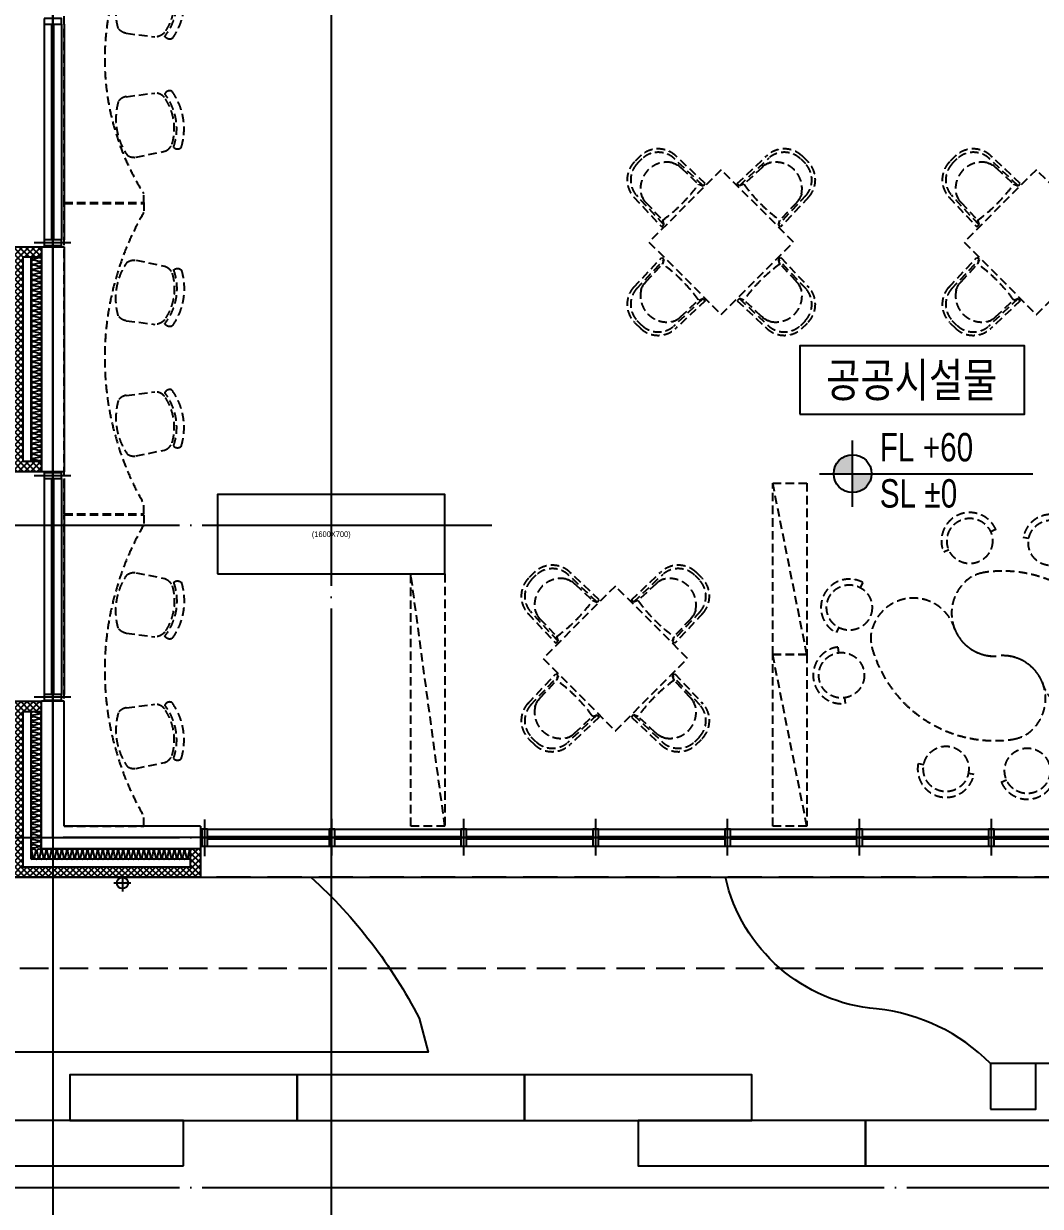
# Model space of a CAD drawing. Header units: millimetres. Extents: x 0 to 1390178, y 0 to 110113.
# Drawn here: x 438865 to 447812, y 10335 to 20744 of the extents above; entities that cross this region are included whole.
import ezdxf
from ezdxf.enums import TextEntityAlignment as Align
from ezdxf.xclip import XClip

# ---------------------------------------------------------------- set-up
doc = ezdxf.new("R2010")
doc.units = ezdxf.units.MM
doc.header["$LTSCALE"] = 100
doc.header["$XCLIPFRAME"] = 0
for name, pattern in [('HID2', [3.5, 2.5, -1]), ('X - 평면도$0$CEN', [62, 60, -1, 0, -1]), ('X - 평면도$0$HID', [1.5, 1, -0.5]), ('X - 평면도$0$HIDDEN', [0.375, 0.25, -0.125])]:
    doc.linetypes.add(name, pattern=pattern)
for name, color, linetype in [('AA-MKXS', 7, 'Continuous'), ('AA-XXXX-SYMB', 7, 'Continuous'), ('AA-XXXX-TEXT', 3, 'Continuous'), ('ROM', 7, 'Continuous'), ('sm3', 3, 'HID2'), ('X - LAND$0$-landscape_base', 8, 'Continuous'), ('X - LAND$0$03-회양목', 8, 'Continuous'), ('X - LAND$0$04-자산홍', 8, 'Continuous'), ('X - 평면도$0$253', 253, 'Continuous'), ('X - 평면도$0$A-CEN', 1, 'X - 평면도$0$CEN'), ('X - 평면도$0$A-FIN', 8, 'Continuous'), ('X - 평면도$0$A-INS', 9, 'Continuous'), ('X - 평면도$0$A-WALB', 3, 'Continuous'), ('X - 평면도$0$AA-DWXM-WIND', 4, 'Continuous'), ('X - 평면도$0$AA-EL-PCN8', 8, 'Continuous'), ('X - 평면도$0$AA-FLXS-OTHR', 4, 'Continuous'), ('X - 평면도$0$AA-WAXM-BRCK', 3, 'Continuous'), ('X - 평면도$0$AA-WAXM-CONC', 2, 'Continuous'), ('X - 평면도$0$AA-XXXX-CNTL', 1, 'X - 평면도$0$CEN'), ('X - 평면도$0$AA-XXXX-FUR', 8, 'Continuous'), ('X - 평면도$0$AA-XXXX-PARK', 8, 'Continuous'), ('X - 평면도$0$AA-XXXX-PAT3', 8, 'Continuous'), ('X - 평면도$0$상부외곽선', 7, 'X - 평면도$0$HID')]:
    doc.layers.add(name, color=color, linetype=linetype)
doc.layers.add('X - 평면도$0$AA-GUIDE-실명', color=125, linetype='Continuous', plot=False)
doc.layers.add('X - 평면도$0$DEFPOINT', color=163, linetype='Continuous', plot=False)
doc.styles.add('HAUD01', font='Dotum.ttf')
doc.styles.add('X - 평면도$0$HAUD01', font='Dotum.ttf')
doc.styles.add('X - 평면도$0$STANDARD', font='Dotum.ttf')
pattern_1 = [(45, (-943193, 374193), (-26.9407684, 26.9407684), []), (135, (-943193, 374193), (-26.9407684, -26.9407684), [])]

# ---------------------------------------------------------------- blocks, each defined once
blk = doc.blocks.new('X - 평면도$0$A$C11017ACC')
at = {"layer": 'X - 평면도$0$AA-XXXX-PAT3', "linetype": 'X - 평면도$0$HIDDEN', "ltscale": 3}
for p, q in [((50, 250), (0, 250)), ((500, 250), (450, 250))]:
    blk.add_line(p, q, dxfattribs=at)
blk.add_circle((250, 250), 200, dxfattribs=at)
blk.add_arc((250, 250), 250, 0, 180, dxfattribs=at)
blk = doc.blocks.new('X - 평면도$0$A$C6746789D')
at = {"layer": 'X - 평면도$0$AA-XXXX-PAT3', "linetype": 'X - 평면도$0$HIDDEN', "ltscale": 3}
for centre, radius, start, end in [((1456, 1122), 1122, 48.504, 131.496), ((953, 1708), 349, 133.4292, 152.5662), ((1960, 1708), 349, 27.4338, 46.5708), ((990, 1717), 379, 156.2724, 304.7772), ((1923, 1717), 379, 228.6128, 23.7276), ((1456, 1122), 379, 55.2228, 124.7772)]:
    blk.add_arc(centre, radius, start, end, dxfattribs=at)
for p, rotation in [((934, 2180), 22.07637063698209), ((1939, 2341), 310.3290147904983), ((531, 1785), 56.32067825414572), ((2287, 2002), 274.8428875598123)]:
    blk.add_blockref('X - 평면도$0$A$C11017ACC', p, dxfattribs=dict(at, rotation=rotation))
blk = doc.blocks.new('X - 평면도$0$F-504')
at = {"layer": 'X - 평면도$0$AA-XXXX-PAT3', "linetype": 'X - 평면도$0$HIDDEN', "ltscale": 3}
for p, q in [((-705, 128), (-764, 70)), ((-160, -140), (-421, 106)), ((160, -140), (421, 106)), ((705, 128), (764, 70)), ((-700, 96), (-740, 56)), ((-431, 63), (-426, 61)), ((-426, 61), (-421, 59)), ((-421, 59), (-415, 57)), ((-415, 57), (-410, 55)), ((-410, 55), (-404, 52)), ((-404, 52), (-399, 50)), ((-399, 50), (-394, 48)), ((-394, 48), (-389, 45)), ((-389, 45), (-386, 43)), ((-386, 43), (-382, 41)), ((700, 96), (740, 56)), ((-701, -228), (-698, -233)), ((-663, -287), (-661, -290)), ((747, -224), (504, -483)), ((685, -261), (683, -264)), ((687, -257), (685, -261)), ((689, -253), (687, -257)), ((691, -249), (689, -253)), ((693, -244), (691, -249)), ((696, -239), (693, -244)), ((698, -233), (696, -239)), ((701, -228), (698, -233)), ((703, -222), (701, -228)), ((705, -217), (703, -222)), ((706, -212), (705, -217)), ((-517, -445), (-504, -483)), ((747, -1049), (504, -790)), ((-701, -1045), (-698, -1039)), ((-679, -1003), (-677, -1000)), ((-663, -986), (-661, -983)), ((693, -1029), (691, -1024)), ((696, -1034), (693, -1029)), ((698, -1039), (696, -1034)), ((701, -1045), (698, -1039)), ((-160, -1133), (-421, -1378)), ((160, -1133), (421, -1378)), ((703, -1051), (701, -1045)), ((705, -1056), (703, -1051)), ((706, -1061), (705, -1056)), ((-705, -1401), (-764, -1343)), ((-700, -1369), (-740, -1329)), ((-399, -1323), (-394, -1320)), ((-359, -1294), (-356, -1292)), ((-356, -1292), (-353, -1290)), ((700, -1369), (740, -1329)), ((705, -1401), (764, -1343))]:
    blk.add_line(p, q, dxfattribs=at)
for points in [[(-198, -127), (-160, -140), (-141, -121), (-397, 120)], [(198, -127), (160, -140), (141, -121), (397, 120)], [(-373, 35), (-376, 37), (-382, 41), (-373, 35), (-359, 21), (-356, 19), (-353, 17), (-199, -128)], [(431, 63), (426, 61), (421, 59), (415, 57), (410, 55), (404, 52), (399, 50), (394, 48), (389, 45), (386, 43), (382, 41), (379, 39), (376, 37), (373, 35), (359, 21), (356, 19), (359, 21), (199, -128)], [(-771, -238), (-523, -502), (-504, -483), (-747, -224)], [(-706, -212), (-705, -217), (-703, -222), (-701, -228), (-696, -239), (-693, -244), (-691, -249), (-689, -253), (-687, -257), (-685, -261), (-683, -264), (-681, -267), (-679, -270), (-677, -272), (-663, -287), (-516, -444)], [(771, -238), (523, -502), (504, -483), (517, -445)], [(677, -272), (679, -270), (683, -264), (677, -272), (663, -287), (661, -290), (516, -444)], [(-771, -1035), (-523, -771), (-504, -790)], [(-747, -1049), (-504, -790), (-517, -828)], [(-706, -1061), (-705, -1056), (-703, -1051), (-701, -1045), (-696, -1034), (-693, -1029), (-691, -1024), (-689, -1019), (-687, -1015), (-685, -1012), (-683, -1009), (-681, -1006), (-679, -1003), (-663, -986), (-516, -829)], [(517, -828), (504, -790), (523, -771), (771, -1035)], [(687, -1015), (691, -1024), (687, -1015), (685, -1012), (683, -1009), (681, -1006), (679, -1003), (677, -1000), (663, -986), (661, -983), (516, -829)], [(-431, -1336), (-426, -1334), (-421, -1332), (-415, -1330), (-410, -1328), (-404, -1325), (-399, -1323), (-389, -1318), (-386, -1316), (-382, -1314), (-379, -1312), (-376, -1310), (-373, -1308), (-359, -1294), (-199, -1145)], [(-198, -1146), (-160, -1133), (-141, -1152), (-397, -1393)], [(198, -1146), (160, -1133), (141, -1152), (397, -1393)], [(431, -1336), (426, -1334), (421, -1332), (415, -1330), (410, -1328), (404, -1325), (399, -1323), (394, -1320), (389, -1318), (386, -1316), (382, -1314), (379, -1312), (376, -1310), (373, -1308), (359, -1294), (356, -1292), (353, -1290), (199, -1145)]]:
    blk.add_lwpolyline(points, dxfattribs=at)
blk.add_lwpolyline([(636, -636), (0, 0), (-636, -636), (0, -1273)], close=True, dxfattribs=at)
for centre, radius, start, end in [((-555, -43), 227, 46.215, 134.0908), ((-554, -53), 207, 46.215, 134.0908), ((555, -43), 227, 45.9092, 133.785), ((554, -53), 207, 45.9092, 133.785), ((-601, -88), 227, 135.767, 223.6433), ((-590, -89), 207, 135.767, 223.6435), ((-479, -165), 232, 78.053, 191.805), ((-479, -165), 232, 66.528, 66.651), ((479, -165), 232, 113.349, 113.472), ((479, -165), 232, 348.195, 101.947), ((590, -89), 207, 316.3565, 44.233), ((601, -88), 227, 316.3567, 44.233), ((-1345, 703), 1415, 305.781, 324.077), ((1345, 703), 1415, 215.923, 234.219), ((-479, -165), 232, 203.2072, 203.33), ((479, -165), 232, 336.67, 336.7928), ((-1345, -1976), 1415, 35.923, 54.219), ((1345, -1976), 1415, 125.781, 144.077), ((-601, -1184), 227, 136.3567, 224.233), ((-479, -1108), 232, 156.67, 156.7928), ((479, -1108), 232, 23.2072, 23.33), ((601, -1184), 227, 315.767, 43.6433), ((-590, -1184), 207, 136.3565, 224.233), ((-479, -1108), 232, 168.195, 281.947), ((479, -1108), 232, 258.053, 11.805), ((590, -1184), 207, 315.767, 43.6435), ((-479, -1108), 232, 293.349, 293.472), ((479, -1108), 232, 246.528, 246.651), ((-555, -1230), 227, 225.9092, 313.785), ((-554, -1220), 207, 225.9092, 313.785), ((555, -1230), 227, 226.215, 314.0908), ((554, -1220), 207, 226.215, 314.0908)]:
    blk.add_arc(centre, radius, start, end, dxfattribs=at)
blk = doc.blocks.new('X - 평면도$0$A$C77725706')
at = {"layer": 'X - 평면도$0$AA-XXXX-PAT3', "linetype": 'X - 평면도$0$HIDDEN', "ltscale": 3}
for p, q in [((314, 942), (365, 692)), ((846, 1029), (878, 776))]:
    blk.add_line(p, q, dxfattribs=at)
for centre, radius, start, end in [((650, 560), 560, 74.1907, 124.5346), ((740, 1012), 108, 9.334, 54.4153), ((420, 959), 108, 144.3828, 189.3454), ((770, 776), 108, 309.5701, 359.8863), ((467, 727), 108, 198.8758, 249.1437), ((564, 1084), 564, 252.9144, 305.8109), ((564, 1084), 499, 250.8266, 307.9042), ((563, 1086), 480, 253.7086, 305.0167), ((849, 646), 49, 336.6283, 63.7928), ((435, 578), 49, 134.9324, 222.0969)]:
    blk.add_arc(centre, radius, start, end, dxfattribs=at)
blk = doc.blocks.new('X - 평면도$0$A$Cf690032b')
at = {"layer": 'X - 평면도$0$AA-XXXX-PAT3', "linetype": 'X - 평면도$0$HIDDEN', "ltscale": 3}
blk.add_line((0, 30), (0, 2770), dxfattribs=at)
for points in [[(0, 2770), (700, 2770)], [(700, 2770), (700, 2681)], [(700, 30), (700, 119)], [(0, 30), (700, 30)]]:
    blk.add_lwpolyline(points, dxfattribs=at)
blk.add_lwpolyline([(700, 119, -0.268156), (700, 2681, -0.245419)], format="xyb", dxfattribs=at)
at = {"layer": 'X - 평면도$0$AA-XXXX-PAT3', "linetype": 'X - 평면도$0$HIDDEN', "ltscale": 3, "xscale": -1.000000000000001, "rotation": 90}
blk.add_blockref('X - 평면도$0$A$C77725706', (1575, 2575), dxfattribs=at)
at = {"layer": 'X - 평면도$0$AA-XXXX-PAT3', "linetype": 'X - 평면도$0$HIDDEN', "ltscale": 3, "rotation": 90}
blk.add_blockref('X - 평면도$0$A$C77725706', (1575, 225), dxfattribs=at)
blk = doc.blocks.new('X - 평면도$0$A$C88a6b08f')
at = {"layer": 'X - 평면도$0$AA-XXXX-PAT3', "linetype": 'X - 평면도$0$HIDDEN', "ltscale": 3}
blk.add_line((0, 0), (0, 2540), dxfattribs=at)
for points in [[(0, 2540), (700, 2540)], [(700, 2540), (700, 2451)], [(0, 0), (700, 0)], [(700, 0), (700, 89)]]:
    blk.add_lwpolyline(points, dxfattribs=at)
blk.add_lwpolyline([(700, 89, -0.290856), (700, 2451, -0.245419)], format="xyb", dxfattribs=at)
at = {"layer": 'X - 평면도$0$AA-XXXX-PAT3', "linetype": 'X - 평면도$0$HIDDEN', "ltscale": 3, "xscale": -1, "rotation": 90}
blk.add_blockref('X - 평면도$0$A$C77725706', (1575, 2345), dxfattribs=at)
at = {"layer": 'X - 평면도$0$AA-XXXX-PAT3', "linetype": 'X - 평면도$0$HIDDEN', "ltscale": 3, "rotation": 90}
blk.add_blockref('X - 평면도$0$A$C77725706', (1575, 95), dxfattribs=at)
blk = doc.blocks.new('X - 평면도$0$1F PL')
at = {"layer": 'X - 평면도$0$AA-WAXM-CONC'}
for p, q in [((-44367, 1471), (-44167, 1471)), ((-44367, 1471), (-44367, -509)), ((-44167, 1471), (-44167, -509)), ((-44167, -509), (-44367, -509)), ((-44167, -509), (-44167, -509)), ((-44367, -3829), (-44367, -2529)), ((-44167, -2529), (-44367, -2529)), ((-44167, -3629), (-44167, -2529)), ((-44167, -2529), (-44167, -2529)), ((-42967, -3629), (-44167, -3629)), ((-42967, -3629), (-42967, -3829)), ((-42967, -3829), (-44367, -3829))]:
    blk.add_line(p, q, dxfattribs=at)
blk = doc.blocks.new('X - 평면도$0$1F_COL')
at = {"layer": 'X - 평면도$0$AA-WAXM-CONC'}
blk.add_lwpolyline([(-86178, -57307), (-84178, -57307), (-84178, -56607), (-86178, -56607)], close=True, dxfattribs=at)
at = {"layer": 'X - 평면도$0$DEFPOINT', "style": 'X - 평면도$0$STANDARD'}
blk.add_text('(1600X700)', height=50, dxfattribs=at).set_placement((-85178, -56957), align=Align.MIDDLE_CENTER)
blk = doc.blocks.new('X - LAND', base_point=(-475, -287))
at = {"layer": 'X - LAND$0$-landscape_base'}
for points in [[(46623, 27083), (47023, 27083), (47023, 27483), (46623, 27483)], [(40523, 26983), (40523, 27383), (38523, 27383), (38523, 26983)], [(42523, 26983), (42523, 27383), (40523, 27383), (40523, 26983)], [(44523, 26983), (44523, 27383), (42523, 27383), (42523, 26983)], [(39523, 26583), (39523, 26983), (37523, 26983), (37523, 26583)], [(45523, 26583), (45523, 26983), (43523, 26983), (43523, 26583)], [(47523, 26583), (47523, 26983), (45523, 26983), (45523, 26583)]]:
    blk.add_lwpolyline(points, close=True, dxfattribs=at)
at = {"layer": 'X - LAND$0$03-회양목'}
blk.add_lwpolyline([(36523, 30184, -0.491976), (37987, 31345), (37987, 29123), (40644, 29123, -0.090913), (41595, 27883), (41675, 27585), (36923, 27583), (36923, 27983), (36523, 27983), (36523, 30184)], format="xyb", close=True, dxfattribs=at)
at = {"layer": 'X - LAND$0$04-자산홍'}
blk.add_lwpolyline([(50442, 26793), (48523, 26793), (48523, 27983), (47623, 27983), (47623, 27483), (46623, 27483, 0.174641), (45622, 27964, -0.32679), (44291, 29123), (50442, 29123)], format="xyb", close=True, dxfattribs=at)
blk = doc.blocks.new('X - 평면도$0$A$C14A644CA')
at = {"layer": 'X - 평면도$0$AA-FLXS-OTHR', "color": 1}
for p, q in [((75, 0), (-75, 0)), ((0, -75), (0, 75))]:
    blk.add_line(p, q, dxfattribs=at)
at = {"layer": 'X - 평면도$0$AA-FLXS-OTHR'}
blk.add_circle((0, 0), 50, dxfattribs=at)
at = {"layer": 'X - 평면도$0$AA-GUIDE-실명', "style": 'X - 평면도$0$HAUD01'}
blk.add_text('Ø100', height=20, dxfattribs=at).set_placement((0, 0), align=Align.MIDDLE_CENTER)
blk = doc.blocks.new('X - 평면도$0$A$C9b846ec6')
at = {"layer": 'X - 평면도$0$253'}
h = blk.add_hatch(dxfattribs=at)
h.set_pattern_fill('ANSI37', color=253, scale=12)
h.set_pattern_definition(pattern_1)
h.paths.add_polyline_path([(-1710, 2790), (-1550, 2790), (-1550, 2880), (-1800, 2880), (-1800, 900), (-1550, 900), (-1550, 990), (-1710, 990)])
h = blk.add_hatch(dxfattribs=at)
h.set_pattern_fill('ANSI37', color=253, scale=12)
h.set_pattern_definition(pattern_1)
h.paths.add_polyline_path([(-150, -2420), (-240, -2420), (-240, -2580), (-1710, -2580), (-1710, -1210), (-1550, -1210), (-1550, -1120), (-1800, -1120), (-1800, -2670), (-150, -2670)])
at = {"layer": 'X - 평면도$0$A-INS'}
for p, q in [((-1640, 990), (-1640, 2790)), ((-1640, -2510), (-1640, -1210)), ((-240, -2510), (-1640, -2510))]:
    blk.add_line(p, q, dxfattribs=at)
for points in [[(-1640, 2790, 0.524856), (-1616, 2773), (-1574, 2784, -1.449198), (-1574, 2751), (-1616, 2762, 0.524856), (-1640, 2745, 0.524856), (-1616, 2728), (-1574, 2739, -1.449198), (-1574, 2706), (-1616, 2717, 0.524856), (-1640, 2700, 0.524856), (-1616, 2683), (-1574, 2694, -1.449198), (-1574, 2661), (-1616, 2672, 0.524856), (-1640, 2655, 0.524856), (-1616, 2638), (-1574, 2649, -1.449198), (-1574, 2616), (-1616, 2627, 0.524856), (-1640, 2610, 0.524856), (-1616, 2593), (-1574, 2604, -1.449198), (-1574, 2571), (-1616, 2582, 0.524856), (-1640, 2565, 0.524856), (-1616, 2548), (-1574, 2559, -1.449198), (-1574, 2526), (-1616, 2537, 0.524856), (-1640, 2520, 0.524856), (-1616, 2503), (-1574, 2514, -1.449198), (-1574, 2481), (-1616, 2492, 0.524856), (-1640, 2475, 0.524856), (-1616, 2458), (-1574, 2469, -1.449198), (-1574, 2436), (-1616, 2447, 0.524856), (-1640, 2430, 0.524856), (-1616, 2413), (-1574, 2424, -1.449198), (-1574, 2391), (-1616, 2402, 0.524856), (-1640, 2385, 0.524856), (-1616, 2368), (-1574, 2379, -1.449198), (-1574, 2346), (-1616, 2357, 0.524856), (-1640, 2340, 0.524856), (-1616, 2323), (-1574, 2334, -1.449198), (-1574, 2301), (-1616, 2312, 0.524856), (-1640, 2295, 0.524856), (-1616, 2278), (-1574, 2289, -1.449198), (-1574, 2256), (-1616, 2267, 0.524856), (-1640, 2250, 0.524856), (-1616, 2233), (-1574, 2244, -1.449198), (-1574, 2211), (-1616, 2222, 0.524856), (-1640, 2205, 0.524856), (-1616, 2188), (-1574, 2199, -1.449198), (-1574, 2166), (-1616, 2177, 0.524856), (-1640, 2160, 0.524856), (-1616, 2143), (-1574, 2154, -1.449198), (-1574, 2121), (-1616, 2132, 0.524856), (-1640, 2115, 0.524856), (-1616, 2098), (-1574, 2109, -1.449198), (-1574, 2076), (-1616, 2087, 0.524856), (-1640, 2070, 0.524856), (-1616, 2053), (-1574, 2064, -1.449198), (-1574, 2031), (-1616, 2042, 0.524856), (-1640, 2025, 0.524856), (-1616, 2008), (-1574, 2019, -1.449198), (-1574, 1986), (-1616, 1997, 0.524856), (-1640, 1980, 0.524856), (-1616, 1963), (-1574, 1974, -1.449198), (-1574, 1941), (-1616, 1952, 0.524856), (-1640, 1935, 0.524856), (-1616, 1918), (-1574, 1929, -1.449198), (-1574, 1896), (-1616, 1907, 0.524856), (-1640, 1890, 0.524856), (-1616, 1873), (-1574, 1884, -1.449198), (-1574, 1851), (-1616, 1862, 0.524856), (-1640, 1845, 0.524856), (-1616, 1828), (-1574, 1839, -1.449198), (-1574, 1806), (-1616, 1817, 0.524856), (-1640, 1800, 0.524856), (-1616, 1783), (-1574, 1794, -1.449198), (-1574, 1761), (-1616, 1772, 0.524856), (-1640, 1755, 0.524856), (-1616, 1738), (-1574, 1749, -1.449198), (-1574, 1716), (-1616, 1727, 0.524856), (-1640, 1710, 0.524856), (-1616, 1693), (-1574, 1704, -1.449198), (-1574, 1671), (-1616, 1682, 0.524856), (-1640, 1665, 0.524856), (-1616, 1648), (-1574, 1659, -1.449198), (-1574, 1626), (-1616, 1637, 0.524856), (-1640, 1620, 0.524856), (-1616, 1603), (-1574, 1614, -1.449198), (-1574, 1581), (-1616, 1592, 0.524856), (-1640, 1575, 0.524856), (-1616, 1558), (-1574, 1569, -1.449198), (-1574, 1536), (-1616, 1547, 0.524856), (-1640, 1530, 0.524856), (-1616, 1513), (-1574, 1524, -1.449198), (-1574, 1491), (-1616, 1502, 0.524856), (-1640, 1485, 0.524856), (-1616, 1468), (-1574, 1479, -1.449198), (-1574, 1446), (-1616, 1457, 0.524856), (-1640, 1440, 0.524856), (-1616, 1423), (-1574, 1434, -1.449198), (-1574, 1401), (-1616, 1412, 0.524856), (-1640, 1395, 0.524856), (-1616, 1378), (-1574, 1389, -1.449198), (-1574, 1356), (-1616, 1367, 0.524856), (-1640, 1350, 0.524856), (-1616, 1333), (-1574, 1344, -1.449198), (-1574, 1311), (-1616, 1322, 0.524856), (-1640, 1305, 0.524856), (-1616, 1288), (-1574, 1299, -1.449198), (-1574, 1266), (-1616, 1277, 0.524856), (-1640, 1260, 0.524856), (-1616, 1243), (-1574, 1254, -1.449198), (-1574, 1221), (-1616, 1232, 0.524856), (-1640, 1215, 0.524856), (-1616, 1198), (-1574, 1209, -1.449198), (-1574, 1176), (-1616, 1187, 0.524856), (-1640, 1170, 0.524856), (-1616, 1153), (-1574, 1164, -1.449198), (-1574, 1131), (-1616, 1142, 0.524856), (-1640, 1125, 0.524856), (-1616, 1108), (-1574, 1119, -1.449198), (-1574, 1086), (-1616, 1097, 0.524856), (-1640, 1080, 0.524856), (-1616, 1063), (-1574, 1074, -1.449198), (-1574, 1041), (-1616, 1052, 0.524856), (-1640, 1035, 0.524856), (-1616, 1018), (-1574, 1029, -1.449198), (-1574, 996), (-1616, 1007, 0.524856), (-1640, 990)], [(-1550, -2420, 0.524856), (-1574, -2403), (-1616, -2414, -1.449198), (-1616, -2381), (-1574, -2392, 0.524856), (-1550, -2375, 0.524856), (-1574, -2358), (-1616, -2369, -1.449198), (-1616, -2336), (-1574, -2347, 0.524856), (-1550, -2330, 0.524856), (-1574, -2313), (-1616, -2324, -1.449198), (-1616, -2291), (-1574, -2302, 0.524856), (-1550, -2285, 0.524856), (-1574, -2268), (-1616, -2279, -1.449198), (-1616, -2246), (-1574, -2257, 0.524856), (-1550, -2240, 0.524856), (-1574, -2223), (-1616, -2234, -1.449198), (-1616, -2201), (-1574, -2212, 0.524856), (-1550, -2195, 0.524856), (-1574, -2178), (-1616, -2189, -1.449198), (-1616, -2156), (-1574, -2167, 0.524856), (-1550, -2150, 0.524856), (-1574, -2133), (-1616, -2144, -1.449198), (-1616, -2111), (-1574, -2122, 0.524856), (-1550, -2105, 0.524856), (-1574, -2088), (-1616, -2099, -1.449198), (-1616, -2066), (-1574, -2077, 0.524856), (-1550, -2060, 0.524856), (-1574, -2043), (-1616, -2054, -1.449198), (-1616, -2021), (-1574, -2032, 0.524856), (-1550, -2015, 0.524856), (-1574, -1998), (-1616, -2009, -1.449198), (-1616, -1976), (-1574, -1987, 0.524856), (-1550, -1970, 0.524856), (-1574, -1953), (-1616, -1964, -1.449198), (-1616, -1931), (-1574, -1942, 0.524856), (-1550, -1925, 0.524856), (-1574, -1908), (-1616, -1919, -1.449198), (-1616, -1886), (-1574, -1897, 0.524856), (-1550, -1880, 0.524856), (-1574, -1863), (-1616, -1874, -1.449198), (-1616, -1841), (-1574, -1852, 0.524856), (-1550, -1835, 0.524856), (-1574, -1818), (-1616, -1829, -1.449198), (-1616, -1796), (-1574, -1807, 0.524856), (-1550, -1790, 0.524856), (-1574, -1773), (-1616, -1784, -1.449198), (-1616, -1751), (-1574, -1762, 0.524856), (-1550, -1745, 0.524856), (-1574, -1728), (-1616, -1739, -1.449198), (-1616, -1706), (-1574, -1717, 0.524856), (-1550, -1700, 0.524856), (-1574, -1683), (-1616, -1694, -1.449198), (-1616, -1661), (-1574, -1672, 0.524856), (-1550, -1655, 0.524856), (-1574, -1638), (-1616, -1649, -1.449198), (-1616, -1616), (-1574, -1627, 0.524856), (-1550, -1610, 0.524856), (-1574, -1593), (-1616, -1604, -1.449198), (-1616, -1571), (-1574, -1582, 0.524856), (-1550, -1565, 0.524856), (-1574, -1548), (-1616, -1559, -1.449198), (-1616, -1526), (-1574, -1537, 0.524856), (-1550, -1520, 0.524856), (-1574, -1503), (-1616, -1514, -1.449198), (-1616, -1481), (-1574, -1492, 0.524856), (-1550, -1475, 0.524856), (-1574, -1458), (-1616, -1469, -1.449198), (-1616, -1436), (-1574, -1447, 0.524856), (-1550, -1430, 0.524856), (-1574, -1413), (-1616, -1424, -1.449198), (-1616, -1391), (-1574, -1402, 0.524856), (-1550, -1385, 0.524856), (-1574, -1368), (-1616, -1379, -1.449198), (-1616, -1346), (-1574, -1357, 0.524856), (-1550, -1340, 0.524856), (-1574, -1323), (-1616, -1334, -1.449198), (-1616, -1301), (-1574, -1312, 0.524856), (-1550, -1295, 0.524856), (-1574, -1278), (-1616, -1289, -1.449198), (-1616, -1256), (-1574, -1267, 0.524856), (-1550, -1250, 0.524856), (-1574, -1233), (-1616, -1244, -1.449198), (-1616, -1211), (-1574, -1222, 0.524856), (-1550, -1205)], [(-1640, -2510, 0.524856), (-1623, -2486), (-1634, -2444, -1.449198), (-1601, -2444), (-1612, -2486, 0.524856), (-1595, -2510, 0.524856), (-1578, -2486), (-1589, -2444, -1.449198), (-1556, -2444), (-1567, -2486, 0.524856), (-1550, -2510, 0.524856), (-1533, -2486), (-1544, -2444, -1.449198), (-1511, -2444), (-1522, -2486, 0.524856), (-1505, -2510, 0.524856), (-1488, -2486), (-1499, -2444, -1.449198), (-1466, -2444), (-1477, -2486, 0.524856), (-1460, -2510, 0.524856), (-1443, -2486), (-1454, -2444, -1.449198), (-1421, -2444), (-1432, -2486, 0.524856), (-1415, -2510, 0.524856), (-1398, -2486), (-1409, -2444, -1.449198), (-1376, -2444), (-1387, -2486, 0.524856), (-1370, -2510, 0.524856), (-1353, -2486), (-1364, -2444, -1.449198), (-1331, -2444), (-1342, -2486, 0.524856), (-1325, -2510, 0.524856), (-1308, -2486), (-1319, -2444, -1.449198), (-1286, -2444), (-1297, -2486, 0.524856), (-1280, -2510, 0.524856), (-1263, -2486), (-1274, -2444, -1.449198), (-1241, -2444), (-1252, -2486, 0.524856), (-1235, -2510, 0.524856), (-1218, -2486), (-1229, -2444, -1.449198), (-1196, -2444), (-1207, -2486, 0.524856), (-1190, -2510, 0.524856), (-1173, -2486), (-1184, -2444, -1.449198), (-1151, -2444), (-1162, -2486, 0.524856), (-1145, -2510, 0.524856), (-1128, -2486), (-1139, -2444, -1.449198), (-1106, -2444), (-1117, -2486, 0.524856), (-1100, -2510, 0.524856), (-1083, -2486), (-1094, -2444, -1.449198), (-1061, -2444), (-1072, -2486, 0.524856), (-1055, -2510, 0.524856), (-1038, -2486), (-1049, -2444, -1.449198), (-1016, -2444), (-1027, -2486, 0.524856), (-1010, -2510, 0.524856), (-993, -2486), (-1004, -2444, -1.449198), (-971, -2444), (-982, -2486, 0.524856), (-965, -2510, 0.524856), (-948, -2486), (-959, -2444, -1.449198), (-926, -2444), (-937, -2486, 0.524856), (-920, -2510, 0.524856), (-903, -2486), (-914, -2444, -1.449198), (-881, -2444), (-892, -2486, 0.524856), (-875, -2510, 0.524856), (-858, -2486), (-869, -2444, -1.449198), (-836, -2444), (-847, -2486, 0.524856), (-830, -2510, 0.524856), (-813, -2486), (-824, -2444, -1.449198), (-791, -2444), (-802, -2486, 0.524856), (-785, -2510, 0.524856), (-768, -2486), (-779, -2444, -1.449198), (-746, -2444), (-757, -2486, 0.524856), (-740, -2510, 0.524856), (-723, -2486), (-734, -2444, -1.449198), (-701, -2444), (-712, -2486, 0.524856), (-695, -2510, 0.524856), (-678, -2486), (-689, -2444, -1.449198), (-656, -2444), (-667, -2486, 0.524856), (-650, -2510, 0.524856), (-633, -2486), (-644, -2444, -1.449198), (-611, -2444), (-622, -2486, 0.524856), (-605, -2510, 0.524856), (-588, -2486), (-599, -2444, -1.449198), (-566, -2444), (-577, -2486, 0.524856), (-560, -2510, 0.524856), (-543, -2486), (-554, -2444, -1.449198), (-521, -2444), (-532, -2486, 0.524856), (-515, -2510, 0.524856), (-498, -2486), (-509, -2444, -1.449198), (-476, -2444), (-487, -2486, 0.524856), (-470, -2510, 0.524856), (-453, -2486), (-464, -2444, -1.449198), (-431, -2444), (-442, -2486, 0.524856), (-425, -2510, 0.524856), (-408, -2486), (-419, -2444, -1.449198), (-386, -2444), (-397, -2486, 0.524856), (-380, -2510, 0.524856), (-363, -2486), (-374, -2444, -1.449198), (-341, -2444), (-352, -2486, 0.524856), (-335, -2510, 0.524856), (-318, -2486), (-329, -2444, -1.449198), (-296, -2444), (-307, -2486, 0.524856), (-290, -2510, 0.524856), (-273, -2486), (-284, -2444, -1.449198), (-251, -2444), (-262, -2486, 0.524856), (-245, -2510, 0.070475), (-240, -2509, 0.070475)]]:
    blk.add_lwpolyline(points, format="xyb", dxfattribs=at)
at = {"layer": 'X - 평면도$0$AA-WAXM-BRCK'}
for points in [[(-1550, 900), (-1800, 900), (-1800, 2880), (-1550, 2880)], [(-1550, 990), (-1710, 990), (-1710, 2790), (-1550, 2790)], [(-150, -2420), (-150, -2670), (-1800, -2670), (-1800, -1120), (-1550, -1120)], [(-240, -2420), (-240, -2580), (-1710, -2580), (-1710, -1210), (-1550, -1210)]]:
    blk.add_lwpolyline(points, dxfattribs=at)
blk = doc.blocks.new('X - 평면도', base_point=(-475.4, -286.7))
at = {"layer": 'X - 평면도$0$A-CEN', "color": 5}
blk.add_line((657286.2, 26393.1), (718213.6, 26393.1), dxfattribs=at)
at = {"layer": 'X - 평면도$0$A-FIN'}
for p, q in [((668472, 36633.1), (668472, 34733.1)), ((668472, 32633.1), (668472, 30733.1))]:
    blk.add_line(p, q, dxfattribs=at)
at = {"layer": 'X - 평면도$0$AA-DWXM-WIND', "color": 8}
for p, q in [((668297, 36633.1), (668297, 34733.1)), ((668447, 36633.1), (668447, 34733.1)), ((668297, 32633.1), (668297, 30733.1)), ((668447, 32633.1), (668447, 30733.1)), ((669732, 29548.1), (685856.9, 29548.1)), ((669732, 29398.1), (685856.9, 29398.1))]:
    blk.add_line(p, q, dxfattribs=at)
at = {"layer": 'X - 평면도$0$AA-DWXM-WIND'}
for p, q in [((668362, 34733.1), (668362, 36633.1)), ((668382, 34733.1), (668382, 36633.1)), ((668362, 30733.1), (668362, 32633.1)), ((668362, 30733.1), (668362, 32633.1)), ((668382, 30733.1), (668382, 32633.1)), ((668382, 30733.1), (668382, 32633.1)), ((669732, 29483.1), (670802.7, 29483.1)), ((669732, 29463.1), (670802.7, 29463.1)), ((670852.7, 29483.1), (671963.4, 29483.1)), ((670852.7, 29463.1), (671963.4, 29463.1)), ((672013.4, 29483.1), (673124.1, 29483.1)), ((672013.4, 29463.1), (673124.1, 29463.1)), ((673174.1, 29483.1), (674284.8, 29483.1)), ((673174.1, 29463.1), (674284.8, 29463.1)), ((674334.8, 29483.1), (675445.6, 29483.1)), ((674334.8, 29463.1), (675445.6, 29463.1)), ((675495.6, 29483.1), (676606.3, 29483.1)), ((675495.6, 29463.1), (676606.3, 29463.1)), ((676656.3, 29483.1), (677767, 29483.1)), ((676656.3, 29463.1), (677767, 29463.1))]:
    blk.add_line(p, q, dxfattribs=at)
for points in [[(668297, 36683.1), (668297, 36633.1), (668447, 36633.1), (668447, 36683.1)], [(668297, 34733.1), (668297, 34683.1), (668447, 34683.1), (668447, 34733.1)], [(668297, 32683.1), (668297, 32633.1), (668447, 32633.1), (668447, 32683.1)], [(668297, 30733.1), (668297, 30683.1), (668447, 30683.1), (668447, 30733.1)], [(669682, 29398.1), (669732, 29398.1), (669732, 29548.1), (669682, 29548.1)], [(670802.7, 29398.1), (670852.7, 29398.1), (670852.7, 29548.1), (670802.7, 29548.1)], [(671963.4, 29398.1), (672013.4, 29398.1), (672013.4, 29548.1), (671963.4, 29548.1)], [(673124.1, 29398.1), (673174.1, 29398.1), (673174.1, 29548.1), (673124.1, 29548.1)], [(674284.8, 29398.1), (674334.8, 29398.1), (674334.8, 29548.1), (674284.8, 29548.1)], [(675445.6, 29398.1), (675495.6, 29398.1), (675495.6, 29548.1), (675445.6, 29548.1)], [(676606.3, 29398.1), (676656.3, 29398.1), (676656.3, 29548.1), (676606.3, 29548.1)]]:
    blk.add_lwpolyline(points, close=True, dxfattribs=at)
at = {"layer": 'X - 평면도$0$AA-EL-PCN8'}
blk.add_line((669672, 29123.1), (685916.9, 29123.1), dxfattribs=at)
at = {"layer": 'X - 평면도$0$AA-XXXX-CNTL'}
for p, q in [((668372, 68689.6), (668372, 19243.1)), ((670822, 68689.6), (670822, 19243.1)), ((668372, 29473.1), (668372, 65373.1)), ((657286.2, 32223.1), (672236.3, 32223.1)), ((657286.2, 29473.1), (718213.6, 29473.1)), ((686862, 29473.1), (668372, 29473.1))]:
    blk.add_line(p, q, dxfattribs=at)
at = {"layer": 'X - 평면도$0$AA-XXXX-PAT3', "linetype": 'X - 평면도$0$HIDDEN', "ltscale": 3}
for p, q in [((675007.3, 31083.1), (674707.4, 32593.1)), ((671821.9, 29573.1), (671522, 31793.1)), ((675007.3, 29573.1), (674707.4, 31083.1))]:
    blk.add_line(p, q, dxfattribs=at)
for points in [[(674707.3, 31083.1), (674707.4, 32593.1), (675007.4, 32593.1), (675007.3, 31083.1)], [(671521.9, 29573.1), (671522, 31793.1), (671822, 31793.1), (671821.9, 29573.1)], [(674707.3, 29573.1), (674707.4, 31083.1), (675007.4, 31083.1), (675007.3, 29573.1)]]:
    blk.add_lwpolyline(points, close=True, dxfattribs=at)
at = {"layer": 'X - 평면도$0$DEFPOINT'}
for p, q in [((668531.1, 34708.1), (668208.8, 34708.1)), ((668531.1, 32658.1), (668208.8, 32658.1)), ((668531, 30708.1), (668208.7, 30708.1)), ((669707, 29632.2), (669707, 29309.8)), ((670827.7, 29314), (670827.7, 29636.4)), ((671988.4, 29314), (671988.4, 29636.4)), ((673149.1, 29314), (673149.1, 29636.4)), ((674309.8, 29314), (674309.8, 29636.4)), ((675470.6, 29314), (675470.6, 29636.4)), ((676631.3, 29314), (676631.3, 29636.4))]:
    blk.add_line(p, q, dxfattribs=at)
at = {"layer": 'X - 평면도$0$상부외곽선', "ltscale": 3}
blk.add_lwpolyline([(668022, 40573.1), (668022, 65723.1), (709572, 65723.1), (709572, 39263.1), (687212, 39263.1), (687212, 29123.1), (668022, 29123.1)], dxfattribs=at)
ref = blk.add_blockref('X - LAND', (629524.6, -286.7))
XClip(ref).set_block_clipping_path([(27286.2339644467, 19243.1096737642), (88213.6007375629, 68689.6188814971)])
for name, p in [('X - 평면도$0$A$C9b846ec6', (669822, 31793.1)), ('X - 평면도$0$1F PL', (712639.2, 33202.2)), ('X - 평면도$0$1F_COL', (756000, 89100))]:
    blk.add_blockref(name, p)
at = {"rotation": 180}
blk.add_blockref('X - 평면도$0$A$C14A644CA', (668984.2, 29073.1), dxfattribs=at)
at = {"layer": 'X - 평면도$0$A-WALB'}
blk.add_blockref('X - 평면도$0$A$C88a6b08f', (668472, 35053.1), dxfattribs=at)
at = {"layer": 'X - 평면도$0$AA-XXXX-FUR'}
for p in [(674254, 35350.3), (677026.8, 35350.3), (673322, 31685.9)]:
    blk.add_blockref('X - 평면도$0$F-504', p, dxfattribs=at)
for p, rotation in [((674896.8, 30543.5), 327.1430173627329), ((678491.9, 31600.5), 147.1430173627329)]:
    blk.add_blockref('X - 평면도$0$A$C6746789D', p, dxfattribs=dict(at, rotation=rotation))
at = {"layer": 'X - 평면도$0$AA-XXXX-PARK'}
for p in [(668472, 32293.1), (668472, 29543.1)]:
    blk.add_blockref('X - 평면도$0$A$Cf690032b', p, dxfattribs=at)
blk = doc.blocks.new('C1E7A367F')
at = {"layer": 'AA-XXXX-SYMB'}
h = blk.add_hatch(color=256, dxfattribs=at)
h.paths.add_polyline_path([(-800, 0), (0, 0), (0, 800, 0.414214)])
h.paths.add_polyline_path([(0, 0), (0, -800, 0.414214), (800, 0)])
for p, q in [((0, -1400), (0, 1400)), ((-1400, 0), (7614, 0))]:
    blk.add_line(p, q, dxfattribs=at)
blk.add_circle((0, 0), 800, dxfattribs=at)

msp = doc.modelspace()

# ---------------------------------------------------------------- block references
ref = msp.add_blockref('X - 평면도', (-229725.3, -16179.1))
XClip(ref).set_block_clipping_path([(649249.9173510048, 15892.4063044181), (733249.9173510048, 75292.406304418)])

# ---------------------------------------------------------------- next in the draw order: linework, layer by layer
at = {"layer": 'ROM', "color": 0, "linetype": 'Continuous'}
msp.add_lwpolyline([(445695, 17308), (447671.7, 17308), (447671.7, 17908), (445695, 17908)], close=True, dxfattribs=at)
at = {"layer": 'sm3'}
msp.add_lwpolyline([(437082.7, 12430.2), (458157.6, 12430.2, 0.4142136), (459157.6, 13430.2), (459157.6, 30158.8, 0.4142136), (458157.6, 31158.8), (437082.7, 31158.8, 0.4142136), (436082.7, 30158.8), (436082.7, 13430.2, 0.4142136)], format="xyb", close=True, dxfattribs=at)

# ---------------------------------------------------------------- next in the draw order: block references
at = {"layer": 'AA-MKXS', "xscale": 0.2083333330228925, "yscale": 0.2083333330228925, "zscale": 0.2083333330228925}
msp.add_blockref('C1E7A367F', (446160.2, 16783.3), dxfattribs=at)

# ---------------------------------------------------------------- next in the draw order: texts
at = {"layer": 'AA-XXXX-TEXT', "style": 'HAUD01', "width": 0.8}
msp.add_text('공공시설물', height=300, dxfattribs=at).set_placement((446681, 17608), align=Align.MIDDLE_CENTER)
for s, p in [('FL +60', (446399.1, 16816.7)), ('SL ±0', (446399.1, 16409.9))]:
    msp.add_text(s, height=250, dxfattribs=at).set_placement(p, align=Align.BOTTOM_LEFT)

doc.saveas('drawing.dxf')
